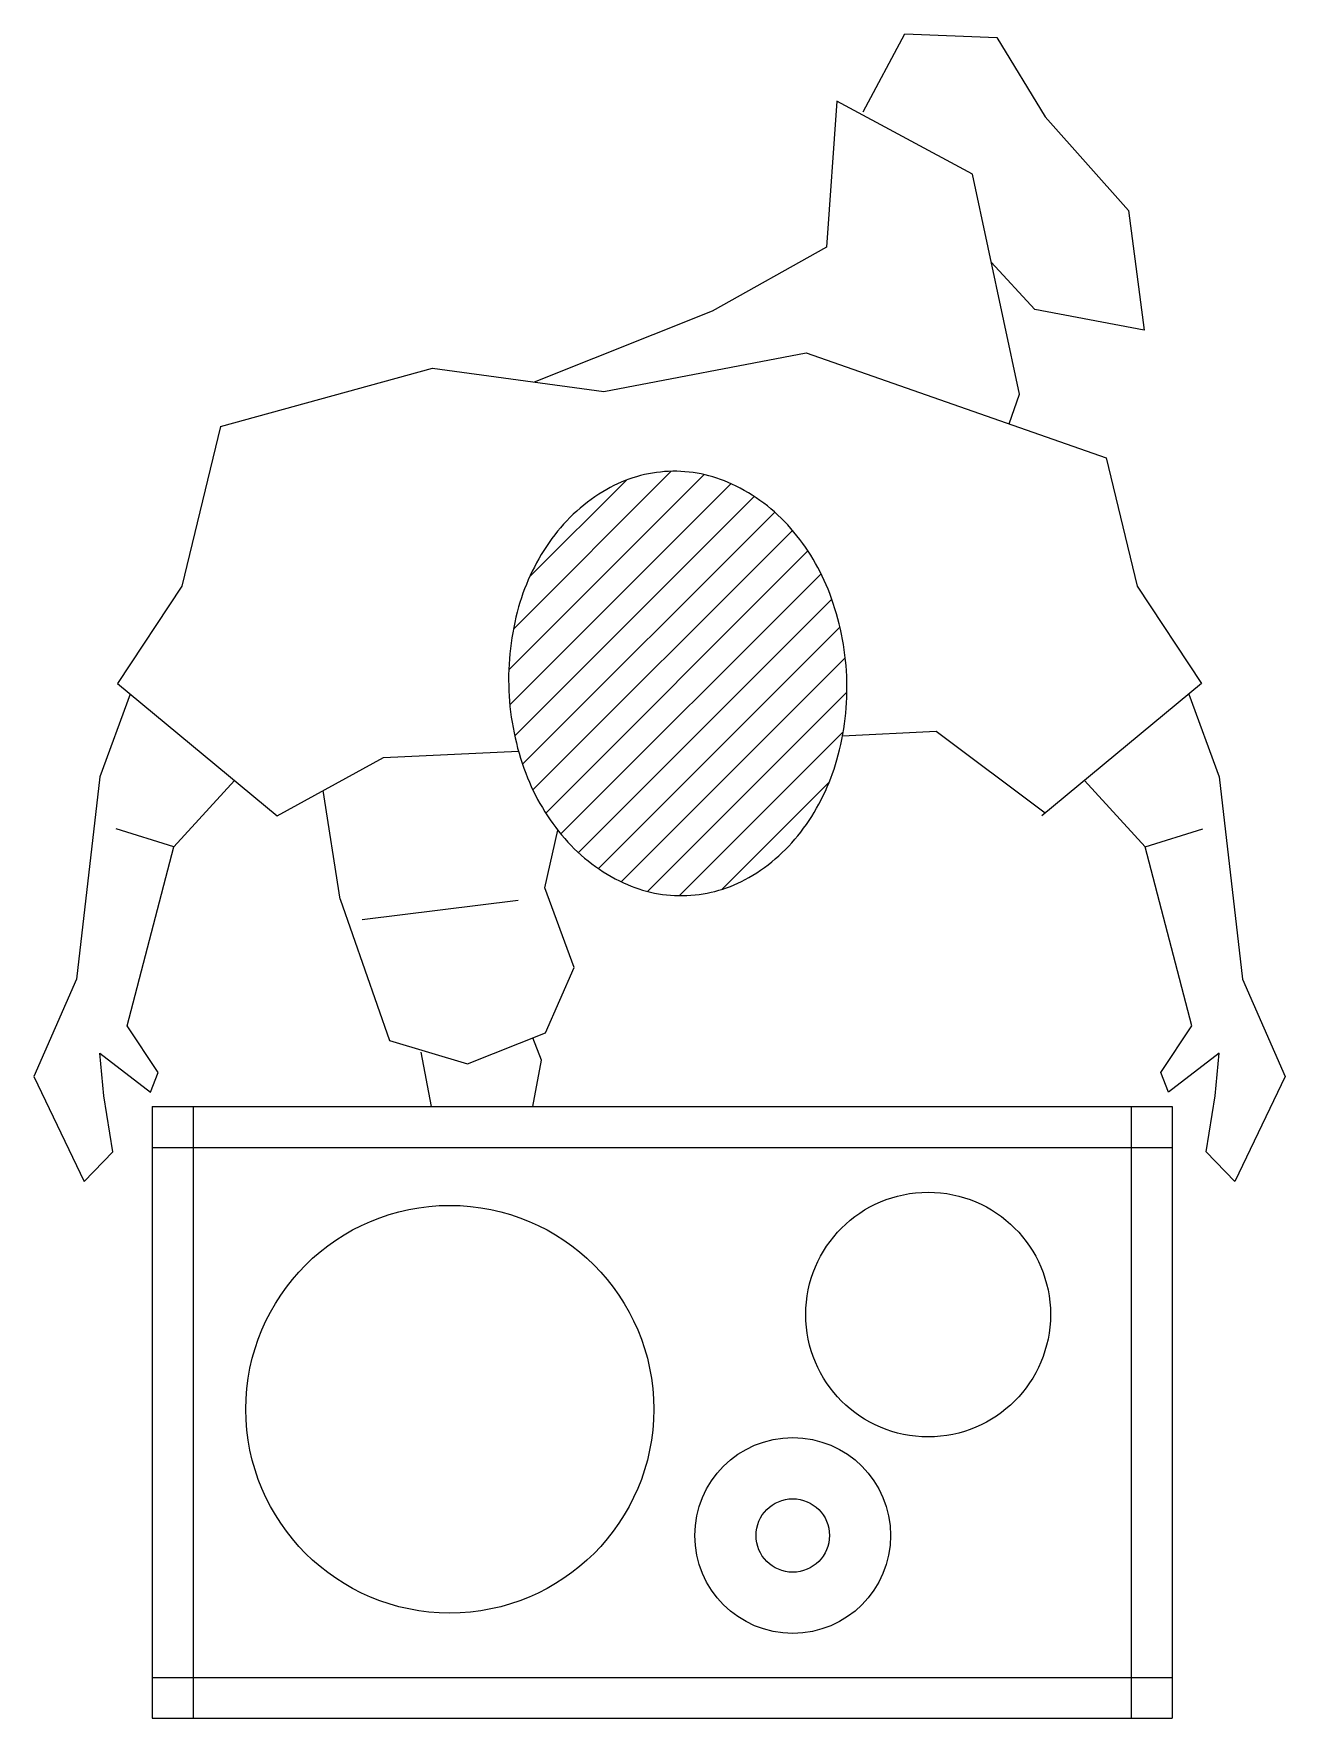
# Model space of a CAD drawing. Extents: x 9.013 to 9.626, y 3.278 to 4.104.
import ezdxf

# ---------------------------------------------------------------- set-up
doc = ezdxf.new("R2010")
doc.units = 0
doc.header["$MEASUREMENT"] = 0
for name, color, linetype in [('1', 1, 'CONTINUOUS'), ('2', 2, 'CONTINUOUS'), ('PESSOAS', 1, 'CONTINUOUS')]:
    doc.layers.add(name, color=color, linetype=linetype)

msp = doc.modelspace()

# ---------------------------------------------------------------- linework, layer by layer
at = {"layer": '1', "color": 1, "linetype": 'CONTINUOUS'}
for p, q in [((9.34142, 3.88794), (9.24565, 3.79217)), ((9.35465, 3.88348), (9.24617, 3.77501)), ((9.32533, 3.88952), (9.24791, 3.8121)), ((9.30337, 3.88524), (9.25588, 3.83775)), ((9.36602, 3.87718), (9.24856, 3.75972)), ((9.37603, 3.86951), (9.2524, 3.74588)), ((9.38475, 3.86056), (9.25747, 3.73327)), ((9.39233, 3.85046), (9.26378, 3.7219)), ((9.39879, 3.83924), (9.27121, 3.71166)), ((9.40403, 3.8268), (9.27978, 3.70255)), ((9.40803, 3.81312), (9.28961, 3.69471)), ((9.41063, 3.79805), (9.3008, 3.68822)), ((9.41143, 3.78117), (9.31373, 3.68346)), ((9.40962, 3.76168), (9.32936, 3.68142)), ((9.40287, 3.73725), (9.3501, 3.68449))]:
    msp.add_line(p, q, dxfattribs=at)
at = {"layer": '1'}
for p, q in [((9.07085, 3.57796), (9.57085, 3.57796)), ((9.07085, 3.57796), (9.07085, 3.27796)), ((9.09085, 3.57796), (9.09085, 3.27796)), ((9.55085, 3.57796), (9.55085, 3.27796)), ((9.57085, 3.57796), (9.57085, 3.27796)), ((9.07085, 3.55796), (9.57085, 3.55796)), ((9.07085, 3.29796), (9.57085, 3.29796)), ((9.07085, 3.27796), (9.57085, 3.27796))]:
    msp.add_line(p, q, dxfattribs=at)
msp.add_circle((9.21674, 3.42954), 0.1, dxfattribs=at)
at = {"layer": '1', "color": 1, "linetype": 'CONTINUOUS'}
msp.add_circle((9.38488, 3.36762), 0.048, dxfattribs=at)
at = {"layer": '2', "color": 2, "linetype": 'CONTINUOUS'}
for centre, radius in [((9.45126, 3.47597), 0.06), ((9.38488, 3.36762), 0.018)]:
    msp.add_circle(centre, radius, dxfattribs=at)
at = {"layer": 'PESSOAS', "color": 2, "linetype": 'CONTINUOUS'}
for p, q in [((9.41934, 4.06587), (9.43977, 4.10415)), ((9.43977, 4.10415), (9.48503, 4.10236)), ((9.48503, 4.10236), (9.50872, 4.06332)), ((9.40657, 4.07098), (9.40147, 3.99952)), ((9.47297, 4.03525), (9.40657, 4.07098)), ((9.50872, 4.06332), (9.54958, 4.01738)), ((9.4961, 3.9274), (9.47297, 4.03525)), ((9.54958, 4.01738), (9.55724, 3.95869)), ((9.40147, 3.99952), (9.34537, 3.96812)), ((9.50361, 3.9689), (9.48223, 3.99204)), ((9.34537, 3.96812), (9.2581, 3.93324)), ((9.55724, 3.95869), (9.50361, 3.9689)), ((9.29223, 3.92859), (9.39152, 3.94767)), ((9.39152, 3.94767), (9.53855, 3.89615)), ((9.10427, 3.91143), (9.20822, 3.94004)), ((9.20822, 3.94004), (9.29223, 3.92859)), ((9.49104, 3.9128), (9.4961, 3.9274)), ((9.10427, 3.91143), (9.08529, 3.83318)), ((9.53855, 3.89615), (9.55382, 3.83318)), ((9.08529, 3.83318), (9.05378, 3.78548)), ((9.55382, 3.83318), (9.58533, 3.78548)), ((9.05378, 3.78548), (9.13207, 3.7206)), ((9.58533, 3.78548), (9.50704, 3.7206)), ((9.06008, 3.78026), (9.04519, 3.73968)), ((9.57903, 3.78026), (9.59392, 3.73968)), ((9.4093, 3.75984), (9.45527, 3.76201)), ((9.45527, 3.76201), (9.50869, 3.72197)), ((9.18426, 3.7492), (9.2504, 3.75233)), ((9.13207, 3.7206), (9.18426, 3.7492)), ((9.04519, 3.73968), (9.03373, 3.64046)), ((9.08147, 3.70533), (9.11114, 3.73795)), ((9.55764, 3.70533), (9.52798, 3.73795)), ((9.59392, 3.73968), (9.60538, 3.64046)), ((9.16299, 3.67973), (9.15472, 3.73301)), ((9.08147, 3.70533), (9.0531, 3.71411)), ((9.26339, 3.68531), (9.26967, 3.71358)), ((9.55764, 3.70533), (9.58601, 3.71411)), ((9.05856, 3.61756), (9.08147, 3.70533)), ((9.58056, 3.61756), (9.55764, 3.70533)), ((9.27766, 3.6461), (9.26339, 3.68531)), ((9.16299, 3.67973), (9.18721, 3.61034)), ((9.25021, 3.67903), (9.17385, 3.66949)), ((9.26359, 3.61415), (9.27766, 3.6461)), ((9.03373, 3.64046), (9.01273, 3.59275)), ((9.60538, 3.64046), (9.62638, 3.59275)), ((9.07383, 3.59466), (9.05856, 3.61756)), ((9.2254, 3.59889), (9.26359, 3.61415)), ((9.26168, 3.60079), (9.25748, 3.61171)), ((9.56528, 3.59466), (9.58056, 3.61756)), ((9.04519, 3.6042), (9.07001, 3.58512)), ((9.0471, 3.58321), (9.04519, 3.6042)), ((9.18721, 3.61034), (9.2254, 3.59889)), ((9.20249, 3.60461), (9.20765, 3.57796)), ((9.59392, 3.6042), (9.5691, 3.58512)), ((9.59201, 3.58321), (9.59392, 3.6042)), ((9.07001, 3.58512), (9.07383, 3.59466)), ((9.25745, 3.57796), (9.26168, 3.60079)), ((9.5691, 3.58512), (9.56528, 3.59466)), ((9.01273, 3.59275), (9.03755, 3.54123)), ((9.62638, 3.59275), (9.60156, 3.54123)), ((9.05147, 3.55585), (9.0471, 3.58321)), ((9.58764, 3.55585), (9.59201, 3.58321)), ((9.03755, 3.54123), (9.05147, 3.55585)), ((9.60156, 3.54123), (9.58764, 3.55585))]:
    msp.add_line(p, q, dxfattribs=at)
msp.add_lwpolyline([(9.33297, 3.68148, 0.120481), (9.36334, 3.6903, 0.105047), (9.39023, 3.71445, 0.088706), (9.40653, 3.74796, 0.079827), (9.41133, 3.78903, 0.079827), (9.40303, 3.82953, 0.088706), (9.38393, 3.86153, 0.105047), (9.35507, 3.88329, 0.120481), (9.32405, 3.88948, 0.120481), (9.29369, 3.88066, 0.105047), (9.26679, 3.85651, 0.088706), (9.25049, 3.823, 0.079827), (9.24569, 3.78193, 0.079827), (9.25399, 3.74142, 0.088706), (9.2731, 3.70943, 0.105047), (9.30196, 3.68767, 0.120481)], format="xyb", close=True, dxfattribs=at)

doc.saveas('drawing.dxf')
